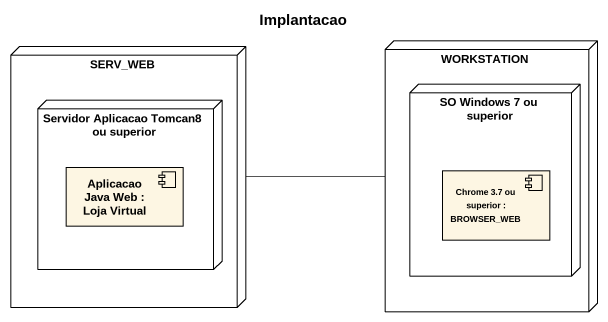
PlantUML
@startuml
title Implantacao
node SERV_WEB {
  node "Servidor Aplicacao Tomcan8 ou superior" as Servidor_Aplicacao_Tomcan8 {
    component "Aplicacao Java Web : Loja Virtual" as Aplicacao_Java_Web
  }
}
node WORKSTATION {
  node "SO Windows 7 ou superior" as SO_Windows_7_ou_superior {
    component "Chrome 3.7 ou superior : BROWSER_WEB" as Chrome_3_7_ou_superior
  }
}
SERV_WEB -right- WORKSTATION
@enduml
